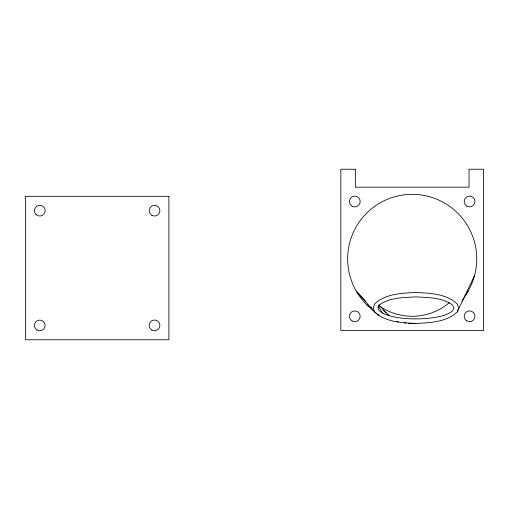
<?xml version="1.0" encoding="UTF-8"?>
<svg xmlns="http://www.w3.org/2000/svg" width="509" height="509" viewBox="0 0 509 509"><rect width="100%" height="100%" fill="white"/><g stroke="black" fill="none" stroke-linecap="round" stroke-linejoin="round"><path stroke-width="0.76" d="M457.209 311.96L458.666 307.951L457.209 303.943C446.361 293.636 430.035 293.209 415.923 292.459C401.805 293.209 385.478 293.636 374.63 303.943L373.18 307.951L374.63 311.96C385.478 322.261 401.805 322.687 415.923 323.444C430.035 322.687 446.361 322.261 457.209 311.96L474.534 275.598M461.949 301.112L468.089 291.167M383.016 313.449C396.447 319.092 411.418 319.302 425.753 318.589C434.94 317.419 445.089 316.783 452.622 310.789L453.913 307.939L452.622 305.082C442.2 297.409 428.304 297.568 415.923 296.906C403.535 297.568 389.639 297.409 379.218 305.082L377.926 307.939L379.218 310.789L383.016 313.449L378.639 306.832M366.55 304.535L378.906 315.695L377.824 314.53M383.245 310.312L386.146 313.022M387.89 314.651L389.054 315.733L378.76 304.821M365.984 301.678L356.287 291.167L374.63 311.96M370.826 306.933L371.901 308.104M368.758 306.641A64.548 64.548 0 0 1 362.586 217.597A64.548 64.548 0 0 1 451.279 207.526A64.548 64.548 0 0 1 465.22 295.697M416.012 323.33A64.548 64.548 0 0 1 408.371 323.33M406.067 323.151A64.548 64.548 0 0 1 404.528 322.986M398.452 321.962A64.548 64.548 0 0 1 396.956 321.618M449.282 302.67A57.377 57.377 0 0 1 378.855 305.597M355.333 169.243L340.826 169.243L340.826 330.615L483.55 330.615L483.55 169.243L469.043 169.243L469.043 187.172L355.333 187.172L355.333 169.243M168.886 196.315L25.45 196.315L25.45 339.757L168.886 339.757L168.886 196.315M352.094 320.956A5.376 5.376 0 0 0 360.162 316.299A5.376 5.376 0 0 0 352.094 311.642A5.376 5.376 0 0 0 352.094 320.956M466.874 320.931A5.376 5.376 0 0 0 474.942 316.267A5.376 5.376 0 0 0 466.874 311.61A5.376 5.376 0 0 0 466.874 320.931M466.874 206.177A5.376 5.376 0 0 0 474.942 201.519A5.376 5.376 0 0 0 466.874 196.862A5.376 5.376 0 0 0 466.874 206.177M352.126 206.177A5.376 5.376 0 0 0 360.194 201.519A5.376 5.376 0 0 0 352.126 196.862A5.376 5.376 0 0 0 352.126 206.177M151.854 330.067A5.376 5.376 0 0 0 159.921 325.41A5.376 5.376 0 0 0 151.854 320.753A5.376 5.376 0 0 0 151.854 330.067M35.993 214.467A5.376 5.376 0 0 0 44.989 212.056A5.376 5.376 0 0 0 38.404 205.464A5.376 5.376 0 0 0 35.993 214.467M37.074 330.099A5.376 5.376 0 0 0 45.142 325.442A5.376 5.376 0 0 0 37.074 320.785A5.376 5.376 0 0 0 37.074 330.099M151.854 215.32A5.376 5.376 0 0 0 159.921 210.662A5.376 5.376 0 0 0 151.854 206.005A5.376 5.376 0 0 0 151.854 215.32"/></g></svg>
